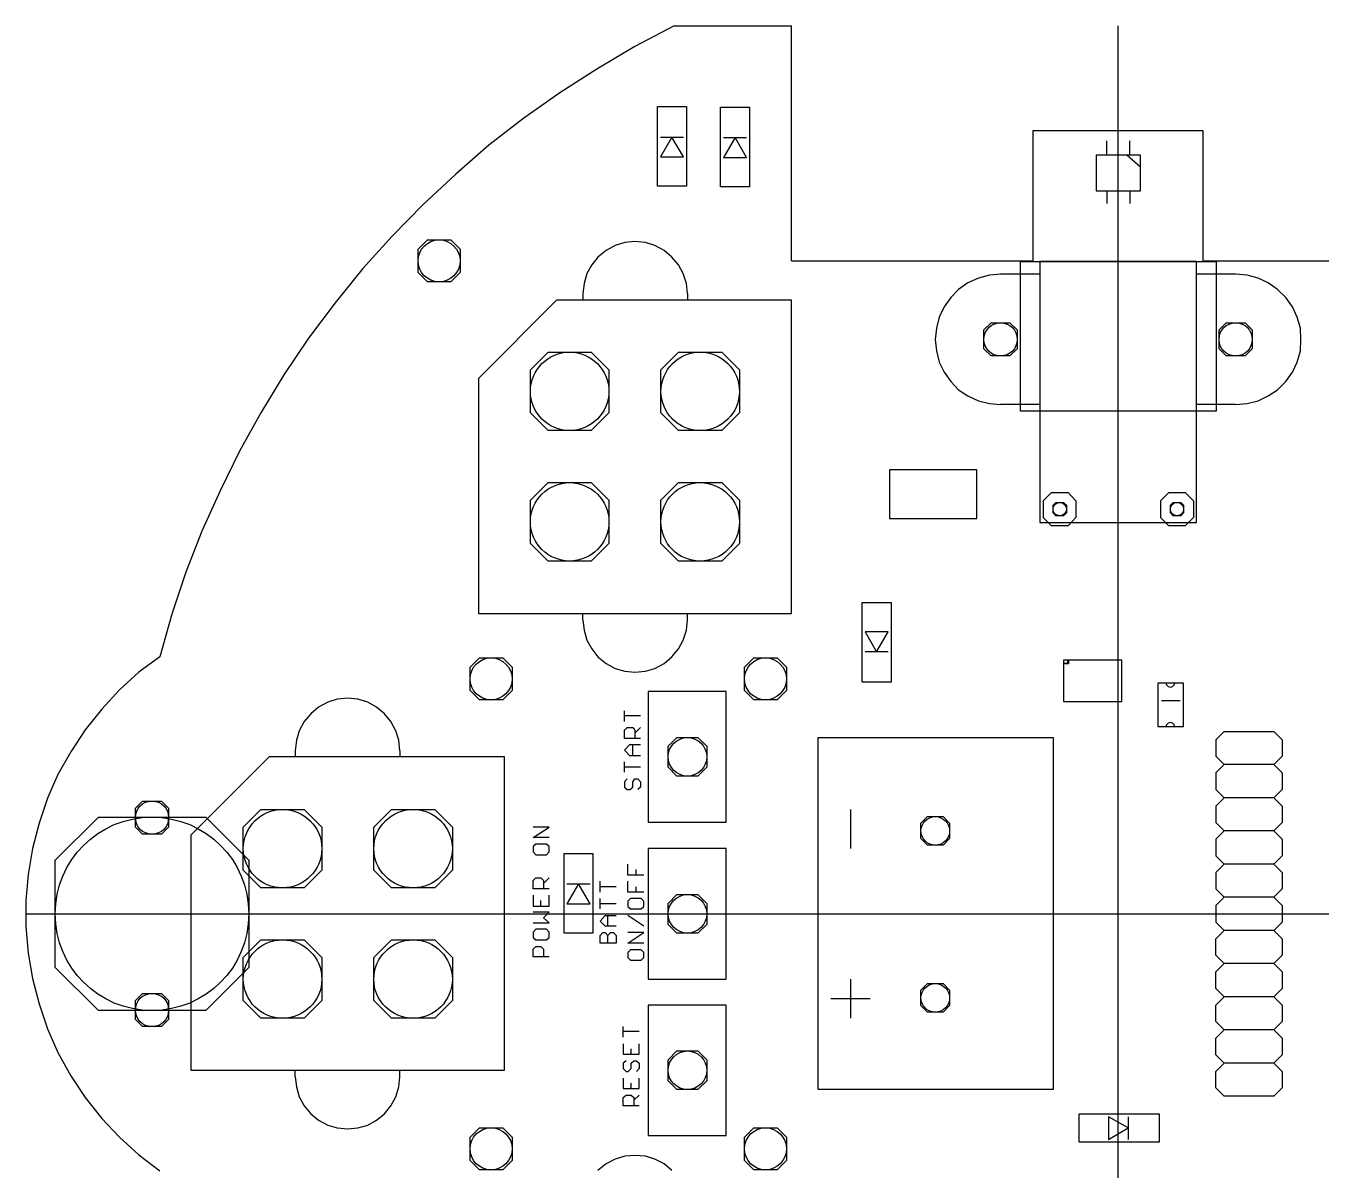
# Model space of a CAD drawing. Header units: millimetres. Extents: x -84 to 76, y -68 to 68.
# Drawn here: x -83.6 to 15.5, y -19.6 to 68 of the extents above; entities that cross this region are included whole.
import ezdxf

# ---------------------------------------------------------------- set-up
doc = ezdxf.new("R2010")
doc.units = ezdxf.units.MM

msp = doc.modelspace()

# ---------------------------------------------------------------- linework, layer by layer
for p, q in [((-33.99, 68.022), (-36.997, 66.454)), ((-33.99, 68.022), (-25.011, 68.022)), ((-25.011, 50.021), (-25.011, 68.022)), ((0, -67.98), (0, 68.022)), ((-36.997, 66.454), (-39.919, 64.718)), ((-39.919, 64.718), (-42.757, 62.897)), ((-42.757, 62.897), (-45.51, 60.949)), ((-35.261, 61.838), (-33.057, 61.838)), ((-35.261, 55.739), (-35.261, 61.838)), ((-33.057, 61.838), (-33.057, 55.739)), ((-30.432, 61.795), (-28.229, 61.795)), ((-30.432, 55.697), (-30.432, 61.795)), ((-28.229, 61.795), (-28.229, 55.697)), ((-45.51, 60.949), (-48.178, 58.874)), ((-35.048, 59.508), (-34.159, 59.508)), ((-34.159, 59.508), (-35.048, 57.983)), ((-34.159, 59.508), (-33.27, 59.508)), ((-33.27, 57.983), (-34.159, 59.508)), ((-6.501, 60.017), (6.501, 60.017)), ((-6.501, 50.021), (-6.501, 60.017)), ((6.501, 60.017), (6.501, 50.021)), ((-48.178, 58.874), (-50.721, 56.671)), ((-30.22, 59.467), (-29.331, 59.467)), ((-29.331, 59.467), (-30.22, 57.942)), ((-29.331, 59.467), (-28.441, 59.467)), ((-28.441, 57.942), (-29.331, 59.467)), ((-0.868, 58.111), (-0.868, 59.212)), ((0.911, 58.111), (0.911, 59.212)), ((-35.048, 57.983), (-33.27, 57.983)), ((-30.22, 57.942), (-28.441, 57.942)), ((-1.673, 58.111), (-1.673, 55.399)), ((-0.868, 58.111), (-1.673, 58.111)), ((0.7, 58.111), (-0.868, 58.111)), ((0.7, 58.111), (1.716, 57.221)), ((0.911, 58.111), (0.7, 58.111)), ((1.716, 58.111), (0.911, 58.111)), ((1.716, 57.221), (1.716, 58.111)), ((-50.721, 56.671), (-53.219, 54.34)), ((1.716, 55.399), (1.716, 57.221)), ((-33.057, 55.739), (-35.261, 55.739)), ((-28.229, 55.697), (-30.432, 55.697)), ((-1.673, 55.399), (-0.868, 55.399)), ((-0.868, 55.399), (-0.868, 54.426)), ((-0.868, 55.399), (0.911, 55.399)), ((0.911, 55.399), (0.911, 54.426)), ((0.911, 55.399), (1.716, 55.399)), ((-53.219, 54.34), (-55.59, 51.926)), ((-55.59, 51.926), (-57.836, 49.428)), ((-53.601, 50.91), (-52.88, 51.63)), ((-52.88, 51.63), (-51.99, 51.63)), ((-51.99, 51.63), (-51.101, 51.63)), ((-51.101, 51.63), (-50.381, 50.91)), ((-53.601, 50.021), (-53.601, 50.91)), ((-50.381, 50.91), (-50.381, 50.021)), ((-39.2, 50.826), (-39.835, 50.317)), ((-38.521, 51.207), (-39.2, 50.826)), ((-37.759, 51.419), (-38.521, 51.207)), ((-36.997, 51.503), (-37.759, 51.419)), ((-36.193, 51.419), (-36.997, 51.503)), ((-35.472, 51.207), (-36.193, 51.419)), ((-34.752, 50.826), (-35.472, 51.207)), ((-34.159, 50.317), (-34.752, 50.826)), ((-53.601, 49.132), (-53.601, 50.021)), ((-50.381, 50.021), (-50.381, 49.132)), ((-40.3, 49.724), (-40.682, 49.046)), ((-39.835, 50.317), (-40.3, 49.724)), ((-33.65, 49.724), (-34.159, 50.317)), ((-33.313, 49.046), (-33.65, 49.724)), ((-25.011, 50.021), (-6.501, 50.021)), ((-7.475, 49.978), (7.518, 49.978)), ((-7.475, 38.5), (-7.475, 49.978)), ((-5.993, 49.978), (-5.993, 49.005)), ((5.994, 49.978), (-5.993, 49.978)), ((5.994, 49.005), (5.994, 49.978)), ((6.501, 50.021), (25.011, 50.021)), ((7.518, 49.978), (7.518, 38.5)), ((-57.836, 49.428), (-59.954, 46.801)), ((-52.88, 48.412), (-53.601, 49.132)), ((-50.381, 49.132), (-51.101, 48.412)), ((-40.682, 49.046), (-40.894, 48.285)), ((-33.057, 48.285), (-33.313, 49.046)), ((-10.694, 48.708), (-11.499, 48.326)), ((-9.848, 48.919), (-10.694, 48.708)), ((-9, 49.005), (-9.848, 48.919)), ((-5.993, 49.005), (-9, 49.005)), ((-5.993, 49.005), (-5.993, 39.009)), ((9.001, 49.005), (5.994, 49.005)), ((5.994, 39.009), (5.994, 49.005)), ((9.89, 48.919), (9.001, 49.005)), ((10.737, 48.708), (9.89, 48.919)), ((11.499, 48.326), (10.737, 48.708)), ((-51.99, 48.412), (-52.88, 48.412)), ((-51.101, 48.412), (-51.99, 48.412)), ((-40.894, 48.285), (-40.978, 47.523)), ((-32.973, 47.523), (-33.057, 48.285)), ((-12.219, 47.819), (-12.812, 47.226)), ((-11.499, 48.326), (-12.219, 47.819)), ((12.219, 47.819), (11.499, 48.326)), ((12.855, 47.226), (12.219, 47.819)), ((-59.954, 46.801), (-61.986, 44.091)), ((-43.012, 47.014), (-48.983, 41)), ((-40.978, 47.014), (-43.012, 47.014)), ((-40.978, 47.523), (-40.978, 47.014)), ((-32.973, 47.014), (-40.978, 47.014)), ((-32.973, 47.523), (-32.973, 47.014)), ((-25.011, 47.014), (-32.973, 47.014)), ((-25.011, 22.999), (-25.011, 47.014)), ((-12.812, 47.226), (-13.321, 46.505)), ((13.363, 46.505), (12.855, 47.226)), ((-13.701, 45.701), (-13.914, 44.853)), ((-13.321, 46.505), (-13.701, 45.701)), ((13.703, 45.701), (13.363, 46.505)), ((13.956, 44.853), (13.703, 45.701)), ((-13.914, 44.853), (-13.998, 44.007)), ((-10.271, 44.726), (-9.721, 45.277)), ((-10.271, 44.007), (-10.271, 44.726)), ((-9.721, 45.277), (-9, 45.277)), ((-9, 45.277), (-8.28, 45.277)), ((-8.28, 45.277), (-7.73, 44.726)), ((-7.73, 44.726), (-7.73, 44.007)), ((7.73, 44.726), (8.28, 45.277)), ((7.73, 44.007), (7.73, 44.726)), ((8.28, 45.277), (9.001, 45.277)), ((9.001, 45.277), (9.721, 45.277)), ((9.721, 45.277), (10.271, 44.726)), ((10.271, 44.726), (10.271, 44.007)), ((13.999, 44.007), (13.956, 44.853)), ((-61.986, 44.091), (-63.892, 41.296)), ((-13.998, 44.007), (-13.914, 43.117)), ((-10.271, 43.287), (-10.271, 44.007)), ((-7.73, 44.007), (-7.73, 43.287)), ((7.73, 43.287), (7.73, 44.007)), ((10.271, 44.007), (10.271, 43.287)), ((13.956, 43.117), (13.999, 44.007)), ((-45.002, 41.677), (-43.646, 43.032)), ((-43.646, 43.032), (-41.994, 43.032)), ((-41.994, 43.032), (-40.343, 43.032)), ((-40.343, 43.032), (-38.987, 41.677)), ((-35.006, 41.677), (-33.65, 43.032)), ((-33.65, 43.032), (-31.999, 43.032)), ((-31.999, 43.032), (-30.347, 43.032)), ((-30.347, 43.032), (-28.992, 41.677)), ((-13.914, 43.117), (-13.701, 42.27)), ((-9.721, 42.736), (-10.271, 43.287)), ((-9, 42.736), (-9.721, 42.736)), ((-8.28, 42.736), (-9, 42.736)), ((-7.73, 43.287), (-8.28, 42.736)), ((8.28, 42.736), (7.73, 43.287)), ((9.001, 42.736), (8.28, 42.736)), ((9.721, 42.736), (9.001, 42.736)), ((10.271, 43.287), (9.721, 42.736)), ((13.703, 42.27), (13.956, 43.117)), ((-45.002, 40.025), (-45.002, 41.677)), ((-38.987, 41.677), (-38.987, 40.025)), ((-35.006, 40.025), (-35.006, 41.677)), ((-28.992, 41.677), (-28.992, 40.025)), ((-13.701, 42.27), (-13.321, 41.507)), ((13.363, 41.507), (13.703, 42.27)), ((-63.892, 41.296), (-65.629, 38.373)), ((-48.983, 41), (-48.983, 22.999)), ((-13.321, 41.507), (-12.812, 40.787)), ((-12.812, 40.787), (-12.219, 40.152)), ((12.219, 40.152), (12.855, 40.787)), ((12.855, 40.787), (13.363, 41.507)), ((-45.002, 38.373), (-45.002, 40.025)), ((-38.987, 40.025), (-38.987, 38.373)), ((-35.006, 38.373), (-35.006, 40.025)), ((-28.992, 40.025), (-28.992, 38.373)), ((-12.219, 40.152), (-11.499, 39.686)), ((-11.499, 39.686), (-10.694, 39.305)), ((10.737, 39.305), (11.499, 39.686)), ((11.499, 39.686), (12.219, 40.152)), ((-10.694, 39.305), (-9.848, 39.093)), ((-9.848, 39.093), (-9, 39.009)), ((-5.993, 39.009), (-9, 39.009)), ((-5.993, 39.009), (-5.993, 29.986)), ((9.001, 39.009), (5.994, 39.009)), ((5.994, 29.986), (5.994, 39.009)), ((9.001, 39.009), (9.89, 39.093)), ((9.89, 39.093), (10.737, 39.305)), ((-65.629, 38.373), (-67.281, 35.45)), ((-43.646, 37.018), (-45.002, 38.373)), ((-38.987, 38.373), (-40.343, 37.018)), ((-33.65, 37.018), (-35.006, 38.373)), ((-28.992, 38.373), (-30.347, 37.018)), ((7.518, 38.5), (-7.475, 38.5)), ((-41.994, 37.018), (-43.646, 37.018)), ((-40.343, 37.018), (-41.994, 37.018)), ((-31.999, 37.018), (-33.65, 37.018)), ((-30.347, 37.018), (-31.999, 37.018)), ((-67.281, 35.45), (-68.763, 32.402)), ((-17.514, 34.011), (-17.514, 30.284)), ((-10.821, 34.011), (-17.514, 34.011)), ((-10.821, 30.284), (-10.821, 34.011)), ((-45.002, 31.681), (-43.646, 33.036)), ((-43.646, 33.036), (-41.994, 33.036)), ((-41.994, 33.036), (-40.343, 33.036)), ((-40.343, 33.036), (-38.987, 31.681)), ((-35.006, 31.681), (-33.65, 33.036)), ((-33.65, 33.036), (-31.999, 33.036)), ((-31.999, 33.036), (-30.347, 33.036)), ((-30.347, 33.036), (-28.992, 31.681)), ((-68.763, 32.402), (-70.161, 29.309)), ((-5.103, 32.274), (-5.739, 31.639)), ((-5.103, 32.274), (-3.834, 32.274)), ((-3.834, 32.274), (-3.239, 31.639)), ((3.876, 32.274), (3.241, 31.639)), ((3.876, 32.274), (5.146, 32.274)), ((5.146, 32.274), (5.782, 31.639)), ((-45.002, 30.029), (-45.002, 31.681)), ((-38.987, 31.681), (-38.987, 30.029)), ((-35.006, 30.029), (-35.006, 31.681)), ((-28.992, 31.681), (-28.992, 30.029)), ((-5.739, 31.639), (-5.739, 30.368)), ((-4.977, 31.3), (-4.764, 31.511)), ((-4.977, 31.004), (-4.977, 31.3)), ((-4.977, 30.707), (-4.977, 31.004)), ((-4.764, 31.511), (-4.468, 31.511)), ((-4.468, 31.511), (-4.171, 31.511)), ((-4.171, 31.511), (-3.96, 31.3)), ((-3.96, 31.3), (-3.96, 31.004)), ((-3.96, 31.004), (-3.96, 30.707)), ((-3.239, 31.639), (-3.239, 30.368)), ((3.241, 31.639), (3.241, 30.368)), ((4.003, 31.3), (4.214, 31.511)), ((4.003, 31.004), (4.003, 31.3)), ((4.003, 30.707), (4.003, 31.004)), ((4.214, 31.511), (4.511, 31.511)), ((4.511, 31.511), (4.807, 31.511)), ((4.807, 31.511), (5.019, 31.3)), ((5.019, 31.3), (5.019, 31.004)), ((5.019, 31.004), (5.019, 30.707)), ((5.782, 31.639), (5.782, 30.368)), ((-45.002, 28.377), (-45.002, 30.029)), ((-38.987, 30.029), (-38.987, 28.377)), ((-35.006, 28.377), (-35.006, 30.029)), ((-28.992, 30.029), (-28.992, 28.377)), ((-17.514, 30.284), (-10.821, 30.284)), ((-5.993, 29.986), (5.994, 29.986)), ((-5.739, 30.368), (-5.103, 29.733)), ((-4.764, 30.495), (-4.977, 30.707)), ((-4.468, 30.495), (-4.764, 30.495)), ((-4.171, 30.495), (-4.468, 30.495)), ((-3.96, 30.707), (-4.171, 30.495)), ((-3.239, 30.368), (-3.834, 29.733)), ((3.241, 30.368), (3.876, 29.733)), ((4.214, 30.495), (4.003, 30.707)), ((4.511, 30.495), (4.214, 30.495)), ((4.807, 30.495), (4.511, 30.495)), ((5.019, 30.707), (4.807, 30.495)), ((5.782, 30.368), (5.146, 29.733)), ((-70.161, 29.309), (-71.389, 26.175)), ((-3.834, 29.733), (-5.103, 29.733)), ((5.146, 29.733), (3.876, 29.733)), ((-43.646, 27.022), (-45.002, 28.377)), ((-38.987, 28.377), (-40.343, 27.022)), ((-33.65, 27.022), (-35.006, 28.377)), ((-28.992, 28.377), (-30.347, 27.022)), ((-41.994, 27.022), (-43.646, 27.022)), ((-40.343, 27.022), (-41.994, 27.022)), ((-31.999, 27.022), (-33.65, 27.022)), ((-30.347, 27.022), (-31.999, 27.022)), ((-71.389, 26.175), (-72.448, 22.956)), ((-19.589, 23.845), (-17.387, 23.845)), ((-19.589, 17.746), (-19.589, 23.845)), ((-17.387, 23.845), (-17.387, 17.746)), ((-72.448, 22.956), (-73.38, 19.695)), ((-48.983, 22.999), (-40.978, 22.999)), ((-40.978, 22.49), (-40.978, 22.999)), ((-40.978, 22.999), (-32.973, 22.999)), ((-32.973, 22.49), (-32.973, 22.999)), ((-32.973, 22.999), (-25.011, 22.999)), ((-40.978, 22.49), (-40.894, 21.728)), ((-33.057, 21.728), (-32.973, 22.49)), ((-40.894, 21.728), (-40.682, 20.965)), ((-40.682, 20.965), (-40.3, 20.288)), ((-33.65, 20.288), (-33.313, 20.965)), ((-33.313, 20.965), (-33.057, 21.728)), ((-19.378, 21.601), (-18.488, 20.076)), ((-17.599, 21.601), (-19.378, 21.601)), ((-18.488, 20.076), (-17.599, 21.601)), ((-40.3, 20.288), (-39.835, 19.695)), ((-34.159, 19.695), (-33.65, 20.288)), ((-18.488, 20.076), (-19.378, 20.076)), ((-17.599, 20.076), (-18.488, 20.076)), ((-73.38, 19.695), (-74.989, 18.508)), ((-49.619, 18.89), (-48.899, 19.61)), ((-49.619, 18.001), (-49.619, 18.89)), ((-48.899, 19.61), (-48.009, 19.61)), ((-48.009, 19.61), (-47.119, 19.61)), ((-47.119, 19.61), (-46.4, 18.89)), ((-46.4, 18.89), (-46.4, 18.001)), ((-39.835, 19.695), (-39.2, 19.187)), ((-39.2, 19.187), (-38.521, 18.805)), ((-35.472, 18.805), (-34.752, 19.187)), ((-34.752, 19.187), (-34.159, 19.695)), ((-28.611, 18.89), (-27.89, 19.61)), ((-28.611, 18.001), (-28.611, 18.89)), ((-27.89, 19.61), (-27.001, 19.61)), ((-27.001, 19.61), (-26.111, 19.61)), ((-26.111, 19.61), (-25.392, 18.89)), ((-25.392, 18.89), (-25.392, 18.001)), ((-3.875, 19.44), (-4.171, 19.44)), ((-4.171, 19.44), (-4.171, 19.187)), ((-3.875, 19.187), (-4.171, 19.187)), ((-4.171, 19.187), (-4.171, 16.264)), ((-3.791, 19.144), (-4.087, 19.144)), ((-3.875, 19.44), (-3.875, 19.187)), ((-3.791, 19.44), (-3.875, 19.44)), ((-3.791, 19.44), (-3.791, 19.144)), ((0.275, 19.44), (-3.791, 19.44)), ((0.275, 16.264), (0.275, 19.44)), ((-74.989, 18.508), (-76.471, 17.153)), ((-49.619, 17.112), (-49.619, 18.001)), ((-46.4, 18.001), (-46.4, 17.112)), ((-38.521, 18.805), (-37.759, 18.594)), ((-37.759, 18.594), (-36.997, 18.508)), ((-36.997, 18.508), (-36.193, 18.594)), ((-36.193, 18.594), (-35.472, 18.805)), ((-28.611, 17.112), (-28.611, 18.001)), ((-25.392, 18.001), (-25.392, 17.112)), ((-76.471, 17.153), (-77.827, 15.671)), ((-48.899, 16.391), (-49.619, 17.112)), ((-46.4, 17.112), (-47.119, 16.391)), ((-35.98, 17.026), (-35.98, 7.03)), ((-30.008, 17.026), (-35.98, 17.026)), ((-30.008, 7.03), (-30.008, 17.026)), ((-27.89, 16.391), (-28.611, 17.112)), ((-25.392, 17.112), (-26.111, 16.391)), ((-17.387, 17.746), (-19.589, 17.746)), ((3.071, 14.316), (3.071, 17.704)), ((3.071, 17.704), (3.664, 17.704)), ((3.664, 17.704), (3.707, 17.535)), ((3.664, 17.704), (4.341, 17.704)), ((3.707, 17.535), (3.834, 17.408)), ((3.834, 17.408), (4.003, 17.365)), ((4.003, 17.365), (4.173, 17.408)), ((4.173, 17.408), (4.3, 17.535)), ((4.3, 17.535), (4.341, 17.704)), ((4.341, 17.704), (4.977, 17.704)), ((4.977, 17.704), (4.977, 14.316)), ((-60.504, 16.221), (-61.224, 15.84)), ((-59.784, 16.433), (-60.504, 16.221)), ((-58.979, 16.519), (-59.784, 16.433)), ((-58.217, 16.433), (-58.979, 16.519)), ((-57.454, 16.221), (-58.217, 16.433)), ((-56.777, 15.84), (-57.454, 16.221)), ((-48.009, 16.391), (-48.899, 16.391)), ((-47.119, 16.391), (-48.009, 16.391)), ((-27.001, 16.391), (-27.89, 16.391)), ((-26.111, 16.391), (-27.001, 16.391)), ((-4.171, 16.264), (0.275, 16.264)), ((4.766, 16.306), (3.325, 16.306)), ((-77.827, 15.671), (-79.098, 14.103)), ((-61.817, 15.332), (-62.325, 14.739)), ((-61.224, 15.84), (-61.817, 15.332)), ((-56.183, 15.332), (-56.777, 15.84)), ((-55.676, 14.739), (-56.183, 15.332)), ((-37.802, 14.739), (-37.802, 15.544)), ((-36.573, 15.162), (-37.802, 15.162)), ((-79.098, 14.103), (-80.2, 12.41)), ((-62.706, 14.019), (-62.918, 13.299)), ((-62.325, 14.739), (-62.706, 14.019)), ((-55.294, 14.019), (-55.676, 14.739)), ((-55.083, 13.299), (-55.294, 14.019)), ((-37.802, 14.062), (-37.589, 14.273)), ((-37.802, 13.426), (-37.802, 14.062)), ((-37.589, 14.273), (-37.166, 14.273)), ((-37.166, 14.273), (-36.997, 14.062)), ((-36.997, 13.849), (-36.573, 14.273)), ((-36.997, 14.062), (-36.997, 13.426)), ((3.664, 14.316), (3.071, 14.316)), ((3.707, 14.485), (3.664, 14.316)), ((4.341, 14.316), (3.664, 14.316)), ((3.834, 14.612), (3.707, 14.485)), ((4.003, 14.655), (3.834, 14.612)), ((4.173, 14.612), (4.003, 14.655)), ((4.3, 14.485), (4.173, 14.612)), ((4.341, 14.316), (4.3, 14.485)), ((4.977, 14.316), (4.341, 14.316)), ((8.112, 13.976), (7.476, 13.342)), ((8.112, 13.976), (11.923, 13.976)), ((11.923, 13.976), (12.558, 13.342)), ((-62.918, 13.299), (-63.002, 12.494)), ((-54.997, 12.494), (-55.083, 13.299)), ((-36.573, 13.426), (-37.802, 13.426)), ((-37.802, 12.537), (-37.378, 12.96)), ((-37.378, 12.96), (-36.573, 12.96)), ((-37.166, 12.114), (-37.166, 12.96)), ((-34.456, 12.833), (-33.779, 13.51)), ((-33.779, 13.51), (-32.973, 13.51)), ((-32.973, 13.51), (-32.168, 13.51)), ((-32.168, 13.51), (-31.491, 12.833)), ((-22.977, 13.51), (-4.977, 13.51)), ((-22.977, -13.469), (-22.977, 13.51)), ((-4.977, 13.51), (-4.977, -13.469)), ((7.476, 13.342), (7.476, 12.071)), ((12.558, 13.342), (12.558, 12.071)), ((-80.2, 12.41), (-81.173, 10.673)), ((-64.993, 12.028), (-71.007, 6.014)), ((-63.002, 12.028), (-64.993, 12.028)), ((-63.002, 12.494), (-63.002, 12.028)), ((-54.997, 12.028), (-63.002, 12.028)), ((-54.997, 12.494), (-54.997, 12.028)), ((-46.992, 12.028), (-54.997, 12.028)), ((-46.992, -11.987), (-46.992, 12.028)), ((-37.378, 12.114), (-37.802, 12.537)), ((-36.573, 12.114), (-37.378, 12.114)), ((-34.456, 12.028), (-34.456, 12.833)), ((-34.456, 11.224), (-34.456, 12.028)), ((-31.491, 12.833), (-31.491, 12.028)), ((-31.491, 12.028), (-31.491, 11.224)), ((7.476, 12.071), (8.112, 11.435)), ((12.558, 12.071), (11.923, 11.435)), ((-37.802, 10.842), (-37.802, 11.648)), ((-36.573, 11.224), (-37.802, 11.224)), ((-33.779, 10.546), (-34.456, 11.224)), ((-31.491, 11.224), (-32.168, 10.546)), ((8.112, 11.435), (7.476, 10.8)), ((11.923, 11.435), (8.112, 11.435)), ((11.923, 11.435), (12.558, 10.8)), ((-81.173, 10.673), (-81.978, 8.852)), ((-37.589, 10.334), (-37.802, 10.123)), ((-37.802, 10.123), (-37.802, 9.699)), ((-37.166, 10.123), (-36.997, 10.334)), ((-37.166, 9.699), (-37.166, 10.123)), ((-36.997, 10.334), (-36.786, 10.334)), ((-36.786, 10.334), (-36.573, 10.123)), ((-36.573, 10.123), (-36.573, 9.699)), ((-32.973, 10.546), (-33.779, 10.546)), ((-32.168, 10.546), (-32.973, 10.546)), ((7.476, 10.8), (7.476, 9.53)), ((12.558, 10.8), (12.558, 9.53)), ((-37.802, 9.699), (-37.589, 9.53)), ((-37.589, 9.53), (-37.378, 9.53)), ((-37.378, 9.53), (-37.166, 9.699)), ((-36.573, 9.699), (-36.786, 9.53)), ((7.476, 9.53), (8.112, 8.894)), ((12.558, 9.53), (11.923, 8.894)), ((-81.978, 8.852), (-82.614, 6.946)), ((-75.243, 8.089), (-74.693, 8.641)), ((-75.243, 7.369), (-75.243, 8.089)), ((-74.693, 8.641), (-73.973, 8.641)), ((-73.973, 8.641), (-73.253, 8.641)), ((-73.253, 8.641), (-72.702, 8.089)), ((-72.702, 8.089), (-72.702, 7.369)), ((-66.984, 6.65), (-65.629, 8.005)), ((-65.629, 8.005), (-63.977, 8.005)), ((-63.977, 8.005), (-62.325, 8.005)), ((-62.325, 8.005), (-60.97, 6.65)), ((-56.988, 6.65), (-55.633, 8.005)), ((-55.633, 8.005), (-53.981, 8.005)), ((-53.981, 8.005), (-52.33, 8.005)), ((-52.33, 8.005), (-50.974, 6.65)), ((-20.478, 8.005), (-20.478, 4.998)), ((8.112, 8.894), (7.476, 8.259)), ((7.476, 8.259), (7.476, 6.989)), ((11.923, 8.894), (8.112, 8.894)), ((11.923, 8.894), (12.558, 8.259)), ((12.558, 8.259), (12.558, 6.989)), ((-82.614, 6.946), (-83.121, 4.998)), ((-81.385, 4.109), (-78.082, 7.412)), ((-78.082, 7.412), (-73.973, 7.412)), ((-75.243, 6.65), (-75.243, 7.369)), ((-73.973, 7.412), (-69.864, 7.412)), ((-72.702, 7.369), (-72.702, 6.65)), ((-69.864, 7.412), (-66.561, 4.109)), ((-35.98, 7.03), (-30.008, 7.03)), ((-15.099, 6.946), (-14.591, 7.453)), ((-15.099, 6.353), (-15.099, 6.946)), ((-14.591, 7.453), (-13.998, 7.453)), ((-13.998, 7.453), (-13.405, 7.453)), ((-13.405, 7.453), (-12.897, 6.946)), ((-12.897, 6.946), (-12.897, 6.353)), ((7.476, 6.989), (8.112, 6.353)), ((12.558, 6.989), (11.923, 6.353)), ((-74.693, 6.098), (-75.243, 6.65)), ((-73.973, 6.098), (-74.693, 6.098)), ((-73.253, 6.098), (-73.973, 6.098)), ((-72.702, 6.65), (-73.253, 6.098)), ((-71.007, 6.014), (-71.007, -11.987)), ((-66.984, 4.998), (-66.984, 6.65)), ((-60.97, 6.65), (-60.97, 4.998)), ((-56.988, 4.998), (-56.988, 6.65)), ((-50.974, 6.65), (-50.974, 4.998)), ((-43.562, 6.65), (-44.791, 6.65)), ((-44.791, 5.844), (-43.562, 6.65)), ((-15.099, 5.76), (-15.099, 6.353)), ((-12.897, 6.353), (-12.897, 5.76)), ((8.112, 6.353), (7.476, 5.718)), ((11.923, 6.353), (8.112, 6.353)), ((11.923, 6.353), (12.558, 5.718)), ((-83.121, 4.998), (-83.46, 3.007)), ((-66.984, 3.346), (-66.984, 4.998)), ((-60.97, 4.998), (-60.97, 3.346)), ((-56.988, 3.346), (-56.988, 4.998)), ((-50.974, 4.998), (-50.974, 3.346)), ((-43.562, 5.844), (-44.791, 5.844)), ((-44.578, 5.336), (-44.791, 5.168)), ((-44.791, 5.168), (-44.791, 4.743)), ((-43.773, 5.336), (-44.578, 5.336)), ((-43.562, 5.168), (-43.773, 5.336)), ((-43.562, 4.743), (-43.562, 5.168)), ((-35.98, 4.998), (-35.98, -4.998)), ((-30.008, 4.998), (-35.98, 4.998)), ((-30.008, -4.998), (-30.008, 4.998)), ((-14.591, 5.252), (-15.099, 5.76)), ((-13.998, 5.252), (-14.591, 5.252)), ((-13.405, 5.252), (-13.998, 5.252)), ((-12.897, 5.76), (-13.405, 5.252)), ((7.476, 5.718), (7.476, 4.446)), ((12.558, 5.718), (12.558, 4.446)), ((-81.385, 0), (-81.385, 4.109)), ((-66.561, 4.109), (-66.561, 0)), ((-44.791, 4.743), (-44.578, 4.532)), ((-44.578, 4.532), (-43.773, 4.532)), ((-43.773, 4.532), (-43.562, 4.743)), ((-42.418, 4.616), (-40.216, 4.616)), ((-42.418, -1.482), (-42.418, 4.616)), ((-40.216, 4.616), (-40.216, -1.482)), ((7.476, 4.446), (8.112, 3.812)), ((12.558, 4.446), (11.923, 3.812)), ((-83.46, 3.007), (-83.63, 1.016)), ((-65.629, 1.991), (-66.984, 3.346)), ((-60.97, 3.346), (-62.325, 1.991)), ((-55.633, 1.991), (-56.988, 3.346)), ((-50.974, 3.346), (-52.33, 1.991)), ((-37.548, 2.964), (-37.548, 3.812)), ((-36.912, 2.964), (-36.912, 3.388)), ((8.112, 3.812), (7.476, 3.177)), ((7.476, 3.177), (7.476, 1.905)), ((11.923, 3.812), (8.112, 3.812)), ((11.923, 3.812), (12.558, 3.177)), ((12.558, 3.177), (12.558, 1.905)), ((-63.977, 1.991), (-65.629, 1.991)), ((-62.325, 1.991), (-63.977, 1.991)), ((-53.981, 1.991), (-55.633, 1.991)), ((-52.33, 1.991), (-53.981, 1.991)), ((-44.791, 2.541), (-44.578, 2.753)), ((-44.791, 1.905), (-44.791, 2.541)), ((-44.578, 2.753), (-44.198, 2.753)), ((-44.198, 2.753), (-43.985, 2.541)), ((-43.985, 2.329), (-43.562, 2.753)), ((-43.985, 2.541), (-43.985, 1.905)), ((-42.207, 2.287), (-41.318, 2.287)), ((-41.318, 2.287), (-42.207, 0.762)), ((-41.318, 2.287), (-40.428, 2.287)), ((-40.428, 0.762), (-41.318, 2.287)), ((-39.666, 1.652), (-39.666, 2.498)), ((-38.437, 2.075), (-39.666, 2.075)), ((-36.32, 2.964), (-37.548, 2.964)), ((-37.548, 1.652), (-37.548, 2.498)), ((-36.912, 1.652), (-36.912, 2.075)), ((-83.63, 1.016), (-83.63, -0.975)), ((-43.562, 1.905), (-44.791, 1.905)), ((-44.791, 1.439), (-44.791, 0.593)), ((-44.198, 0.593), (-44.198, 1.016)), ((-43.562, 0.593), (-43.562, 1.439)), ((-39.666, 0.381), (-39.666, 1.186)), ((-36.32, 1.652), (-37.548, 1.652)), ((-37.336, 1.186), (-37.548, 0.973)), ((-36.531, 1.186), (-37.336, 1.186)), ((-36.32, 0.973), (-36.531, 1.186)), ((-34.456, 0.804), (-33.779, 1.482)), ((-33.779, 1.482), (-32.973, 1.482)), ((-32.973, 1.482), (-32.168, 1.482)), ((-32.168, 1.482), (-31.491, 0.804)), ((7.476, 1.905), (8.112, 1.27)), ((8.112, 1.27), (7.476, 0.636)), ((11.923, 1.27), (8.112, 1.27)), ((12.558, 1.905), (11.923, 1.27)), ((11.923, 1.27), (12.558, 0.636)), ((-44.791, 0.593), (-43.562, 0.593)), ((-43.562, 0.127), (-44.791, 0.127)), ((-43.985, -0.296), (-43.562, 0.127)), ((-42.207, 0.762), (-40.428, 0.762)), ((-38.437, 0.762), (-39.666, 0.762)), ((-37.548, 0.973), (-37.548, 0.55)), ((-37.548, 0.55), (-37.336, 0.381)), ((-37.336, 0.381), (-36.531, 0.381)), ((-36.531, 0.381), (-36.32, 0.55)), ((-36.32, 0.55), (-36.32, 0.973)), ((-34.456, 0), (-34.456, 0.804)), ((-31.491, 0.804), (-31.491, 0)), ((7.476, 0.636), (7.476, -0.636)), ((12.558, 0.636), (12.558, -0.636)), ((-83.63, -0.975), (-83.46, -3.007)), ((-81.385, -4.109), (-81.385, 0)), ((-66.561, 0), (-66.561, -4.109)), ((-44.791, -0.678), (-43.562, -0.678)), ((-43.562, -0.678), (-43.985, -0.296)), ((-39.666, -0.552), (-39.284, -0.127)), ((-39.284, -0.932), (-39.666, -0.552)), ((-39.284, -0.127), (-38.437, -0.127)), ((-38.437, -0.932), (-39.284, -0.932)), ((-39.073, -0.932), (-39.073, -0.127)), ((-36.32, -0.932), (-37.548, -0.127)), ((-34.456, -0.805), (-34.456, 0)), ((-33.779, -1.482), (-34.456, -0.805)), ((-31.491, -0.805), (-32.168, -1.482)), ((-31.491, 0), (-31.491, -0.805)), ((7.476, -0.636), (8.112, -1.271)), ((12.558, -0.636), (11.923, -1.271)), ((-44.578, -1.186), (-44.791, -1.398)), ((-44.791, -1.398), (-44.791, -1.821)), ((-44.791, -1.821), (-44.578, -1.991)), ((-43.773, -1.186), (-44.578, -1.186)), ((-43.562, -1.398), (-43.773, -1.186)), ((-43.773, -1.991), (-43.562, -1.821)), ((-43.562, -1.821), (-43.562, -1.398)), ((-40.216, -1.482), (-42.418, -1.482)), ((-39.666, -1.652), (-39.453, -1.441)), ((-39.666, -2.245), (-39.666, -1.652)), ((-39.453, -1.441), (-39.284, -1.441)), ((-39.284, -1.441), (-39.073, -1.652)), ((-39.073, -1.652), (-38.861, -1.441)), ((-39.073, -2.245), (-39.073, -1.652)), ((-38.861, -1.441), (-38.648, -1.441)), ((-38.648, -1.441), (-38.437, -1.652)), ((-38.437, -1.652), (-38.437, -2.245)), ((-36.32, -1.441), (-37.548, -1.441)), ((-37.548, -2.245), (-36.32, -1.441)), ((-32.973, -1.482), (-33.779, -1.482)), ((-32.168, -1.482), (-32.973, -1.482)), ((8.112, -1.271), (7.476, -1.907)), ((7.476, -3.177), (7.476, -1.907)), ((11.923, -1.271), (8.112, -1.271)), ((11.923, -1.271), (12.558, -1.907)), ((12.558, -1.907), (12.558, -3.177)), ((-66.984, -3.346), (-65.629, -1.991)), ((-65.629, -1.991), (-63.977, -1.991)), ((-63.977, -1.991), (-62.325, -1.991)), ((-62.325, -1.991), (-60.97, -3.346)), ((-56.988, -3.346), (-55.633, -1.991)), ((-55.633, -1.991), (-53.981, -1.991)), ((-53.981, -1.991), (-52.33, -1.991)), ((-52.33, -1.991), (-50.974, -3.346)), ((-44.791, -2.711), (-44.578, -2.5)), ((-44.791, -3.303), (-44.791, -2.711)), ((-44.578, -1.991), (-43.773, -1.991)), ((-44.578, -2.5), (-44.198, -2.5)), ((-44.198, -2.5), (-43.985, -2.711)), ((-43.985, -2.711), (-43.985, -3.303)), ((-38.437, -2.245), (-39.666, -2.245)), ((-36.32, -2.245), (-37.548, -2.245)), ((-37.336, -2.753), (-37.548, -2.966)), ((-37.548, -2.966), (-37.548, -3.346)), ((-36.531, -2.753), (-37.336, -2.753)), ((-36.32, -2.966), (-36.531, -2.753)), ((-36.32, -3.346), (-36.32, -2.966)), ((-83.46, -3.007), (-83.121, -4.957)), ((-66.984, -4.998), (-66.984, -3.346)), ((-60.97, -3.346), (-60.97, -4.998)), ((-56.988, -4.998), (-56.988, -3.346)), ((-50.974, -3.346), (-50.974, -4.998)), ((-43.562, -3.303), (-44.791, -3.303)), ((-37.548, -3.346), (-37.336, -3.559)), ((-37.336, -3.559), (-36.531, -3.559)), ((-36.531, -3.559), (-36.32, -3.346)), ((8.112, -3.812), (7.476, -3.177)), ((8.112, -3.812), (7.476, -4.448)), ((11.923, -3.812), (8.112, -3.812)), ((12.558, -3.177), (11.923, -3.812)), ((11.923, -3.812), (12.558, -4.448)), ((-83.121, -4.957), (-82.614, -6.905)), ((-78.082, -7.412), (-81.385, -4.109)), ((-66.561, -4.109), (-69.864, -7.412)), ((7.476, -5.718), (7.476, -4.448)), ((12.558, -4.448), (12.558, -5.718)), ((-66.984, -6.65), (-66.984, -4.998)), ((-60.97, -4.998), (-60.97, -6.65)), ((-56.988, -6.65), (-56.988, -4.998)), ((-50.974, -4.998), (-50.974, -6.65)), ((-35.98, -4.998), (-30.008, -4.998)), ((-20.478, -4.998), (-20.478, -8.005)), ((-15.099, -5.846), (-14.591, -5.337)), ((-15.099, -6.439), (-15.099, -5.846)), ((-14.591, -5.337), (-13.998, -5.337)), ((-13.998, -5.337), (-13.405, -5.337)), ((-13.405, -5.337), (-12.897, -5.846)), ((-12.897, -5.846), (-12.897, -6.439)), ((8.112, -6.353), (7.476, -5.718)), ((12.558, -5.718), (11.923, -6.353)), ((-82.614, -6.905), (-81.978, -8.81)), ((-75.243, -6.65), (-74.693, -6.1)), ((-75.243, -7.371), (-75.243, -6.65)), ((-74.693, -6.1), (-73.973, -6.1)), ((-73.973, -6.1), (-73.253, -6.1)), ((-73.253, -6.1), (-72.702, -6.65)), ((-72.702, -6.65), (-72.702, -7.371)), ((-65.629, -8.005), (-66.984, -6.65)), ((-60.97, -6.65), (-62.325, -8.005)), ((-55.633, -8.005), (-56.988, -6.65)), ((-50.974, -6.65), (-52.33, -8.005)), ((-22.003, -6.48), (-18.996, -6.48)), ((-15.099, -7.032), (-15.099, -6.439)), ((-12.897, -6.439), (-12.897, -7.032)), ((8.112, -6.353), (7.476, -6.989)), ((11.923, -6.353), (8.112, -6.353)), ((11.923, -6.353), (12.558, -6.989)), ((-73.973, -7.412), (-78.082, -7.412)), ((-75.243, -8.09), (-75.243, -7.371)), ((-69.864, -7.412), (-73.973, -7.412)), ((-72.702, -7.371), (-72.702, -8.09)), ((-35.98, -6.989), (-35.98, -16.985)), ((-30.008, -6.989), (-35.98, -6.989)), ((-30.008, -16.985), (-30.008, -6.989)), ((-14.591, -7.539), (-15.099, -7.032)), ((-13.998, -7.539), (-14.591, -7.539)), ((-13.405, -7.539), (-13.998, -7.539)), ((-12.897, -7.032), (-13.405, -7.539)), ((7.476, -8.26), (7.476, -6.989)), ((12.558, -6.989), (12.558, -8.26)), ((-81.978, -8.81), (-81.173, -10.632)), ((-74.693, -8.641), (-75.243, -8.09)), ((-73.973, -8.641), (-74.693, -8.641)), ((-73.253, -8.641), (-73.973, -8.641)), ((-72.702, -8.09), (-73.253, -8.641)), ((-63.977, -8.005), (-65.629, -8.005)), ((-62.325, -8.005), (-63.977, -8.005)), ((-53.981, -8.005), (-55.633, -8.005)), ((-52.33, -8.005), (-53.981, -8.005)), ((-37.886, -9.446), (-37.886, -8.641)), ((8.112, -8.894), (7.476, -8.26)), ((8.112, -8.894), (7.476, -9.53)), ((11.923, -8.894), (8.112, -8.894)), ((12.558, -8.26), (11.923, -8.894)), ((11.923, -8.894), (12.558, -9.53)), ((-36.659, -9.023), (-37.886, -9.023)), ((7.476, -10.801), (7.476, -9.53)), ((12.558, -9.53), (12.558, -10.801)), ((-81.173, -10.632), (-80.2, -12.41)), ((-37.886, -9.953), (-37.886, -10.758)), ((-37.886, -10.758), (-36.659, -10.758)), ((-37.293, -10.758), (-37.293, -10.335)), ((-36.659, -10.758), (-36.659, -9.953)), ((-34.456, -11.182), (-33.779, -10.505)), ((-33.779, -10.505), (-32.973, -10.505)), ((-32.973, -10.505), (-32.168, -10.505)), ((-32.168, -10.505), (-31.491, -11.182)), ((8.112, -11.437), (7.476, -10.801)), ((12.558, -10.801), (11.923, -11.437)), ((-37.675, -11.267), (-37.886, -11.437)), ((-37.886, -11.437), (-37.886, -11.86)), ((-37.886, -11.86), (-37.675, -12.071)), ((-37.505, -12.071), (-37.293, -11.86)), ((-37.293, -11.437), (-37.082, -11.267)), ((-37.293, -11.86), (-37.293, -11.437)), ((-37.082, -11.267), (-36.87, -11.267)), ((-36.87, -11.267), (-36.659, -11.437)), ((-36.659, -11.86), (-36.87, -12.071)), ((-36.659, -11.437), (-36.659, -11.86)), ((-34.456, -11.987), (-34.456, -11.182)), ((-31.491, -11.182), (-31.491, -11.987)), ((8.112, -11.437), (7.476, -12.071)), ((11.923, -11.437), (8.112, -11.437)), ((11.923, -11.437), (12.558, -12.071)), ((-80.2, -12.41), (-79.098, -14.062)), ((-71.007, -11.987), (-63.002, -11.987)), ((-63.002, -12.496), (-63.002, -11.987)), ((-63.002, -11.987), (-54.997, -11.987)), ((-63.002, -12.496), (-62.918, -13.258)), ((-55.083, -13.258), (-54.997, -12.496)), ((-54.997, -12.496), (-54.997, -11.987)), ((-54.997, -11.987), (-46.992, -11.987)), ((-37.886, -12.58), (-37.886, -13.385)), ((-37.675, -12.071), (-37.505, -12.071)), ((-36.659, -13.385), (-36.659, -12.58)), ((-34.456, -12.792), (-34.456, -11.987)), ((-33.779, -13.469), (-34.456, -12.792)), ((-31.491, -12.792), (-32.168, -13.469)), ((-31.491, -11.987), (-31.491, -12.792)), ((7.476, -13.342), (7.476, -12.071)), ((12.558, -12.071), (12.558, -13.342)), ((-62.918, -13.258), (-62.706, -14.02)), ((-55.294, -14.02), (-55.083, -13.258)), ((-37.886, -13.385), (-36.659, -13.385)), ((-37.293, -13.385), (-37.293, -12.962)), ((-32.973, -13.469), (-33.779, -13.469)), ((-32.168, -13.469), (-32.973, -13.469)), ((-4.977, -13.469), (-22.977, -13.469)), ((8.112, -13.978), (7.476, -13.342)), ((12.558, -13.342), (11.923, -13.978)), ((-79.098, -14.062), (-77.827, -15.672)), ((-62.706, -14.02), (-62.325, -14.697)), ((-62.325, -14.697), (-61.817, -15.333)), ((-56.183, -15.333), (-55.676, -14.697)), ((-55.676, -14.697), (-55.294, -14.02)), ((-37.886, -14.062), (-37.675, -13.892)), ((-37.886, -14.697), (-37.886, -14.062)), ((-36.659, -14.697), (-37.886, -14.697)), ((-37.675, -13.892), (-37.293, -13.892)), ((-37.293, -13.892), (-37.082, -14.062)), ((-37.082, -14.274), (-36.659, -13.892)), ((-37.082, -14.062), (-37.082, -14.697)), ((11.923, -13.978), (8.112, -13.978)), ((-77.827, -15.672), (-76.471, -17.112)), ((-61.817, -15.333), (-61.224, -15.799)), ((-61.224, -15.799), (-60.504, -16.18)), ((-57.454, -16.18), (-56.777, -15.799)), ((-56.777, -15.799), (-56.183, -15.333)), ((-2.986, -17.494), (-2.986, -15.333)), ((-2.986, -15.333), (3.155, -15.333)), ((0.784, -16.392), (-0.741, -15.545)), ((-0.741, -15.545), (-0.741, -17.281)), ((0.784, -15.545), (0.784, -16.392)), ((3.155, -15.333), (3.155, -17.494)), ((-60.504, -16.18), (-59.784, -16.392)), ((-59.784, -16.392), (-58.979, -16.476)), ((-58.979, -16.476), (-58.217, -16.392)), ((-58.217, -16.392), (-57.454, -16.18)), ((-49.619, -17.112), (-48.899, -16.392)), ((-48.899, -16.392), (-48.009, -16.392)), ((-48.009, -16.392), (-47.119, -16.392)), ((-47.119, -16.392), (-46.4, -17.112)), ((-28.611, -17.112), (-27.89, -16.392)), ((-27.89, -16.392), (-27.001, -16.392)), ((-27.001, -16.392), (-26.111, -16.392)), ((-26.111, -16.392), (-25.392, -17.112)), ((-0.741, -17.281), (0.784, -16.392)), ((0.784, -16.392), (0.784, -17.281)), ((-76.471, -17.112), (-74.989, -18.467)), ((-49.619, -18.001), (-49.619, -17.112)), ((-46.4, -17.112), (-46.4, -18.001)), ((-35.98, -16.985), (-30.008, -16.985)), ((-28.611, -18.001), (-28.611, -17.112)), ((-25.392, -17.112), (-25.392, -18.001)), ((3.155, -17.494), (-2.986, -17.494)), ((-74.989, -18.467), (-73.38, -19.695)), ((-49.619, -18.89), (-49.619, -18.001)), ((-46.4, -18.001), (-46.4, -18.89)), ((-38.521, -18.806), (-39.2, -19.145)), ((-37.759, -18.552), (-38.521, -18.806)), ((-36.997, -18.51), (-37.759, -18.552)), ((-36.193, -18.552), (-36.997, -18.51)), ((-35.472, -18.806), (-36.193, -18.552)), ((-34.752, -19.145), (-35.472, -18.806)), ((-28.611, -18.89), (-28.611, -18.001)), ((-25.392, -18.001), (-25.392, -18.89)), ((-48.899, -19.611), (-49.619, -18.89)), ((-48.009, -19.611), (-48.899, -19.611)), ((-47.119, -19.611), (-48.009, -19.611)), ((-46.4, -18.89), (-47.119, -19.611)), ((-39.2, -19.145), (-39.835, -19.653)), ((-34.159, -19.653), (-34.752, -19.145)), ((-27.89, -19.611), (-28.611, -18.89)), ((-27.001, -19.611), (-27.89, -19.611)), ((-26.111, -19.611), (-27.001, -19.611)), ((-25.392, -18.89), (-26.111, -19.611))]:
    msp.add_line(p, q)
msp.add_lwpolyline([(-83.63, 0), (76.048, 0), (75.964, 3.514)])
for points in [[(-53.601, 50.021), (-53.601, 50.91), (-52.88, 51.63), (-51.99, 51.63)], [(-51.99, 51.63), (-51.101, 51.63), (-50.381, 50.91), (-50.381, 50.021)], [(-51.99, 48.412), (-52.88, 48.412), (-53.601, 49.132), (-53.601, 50.021)], [(-50.381, 50.021), (-50.381, 49.132), (-51.101, 48.412), (-51.99, 48.412)], [(-10.271, 44.007), (-10.271, 44.726), (-9.721, 45.277), (-9, 45.277)], [(-9, 45.277), (-8.28, 45.277), (-7.73, 44.726), (-7.73, 44.007)], [(7.73, 44.007), (7.73, 44.726), (8.28, 45.277), (9.001, 45.277)], [(9.001, 45.277), (9.721, 45.277), (10.271, 44.726), (10.271, 44.007)], [(-9, 42.736), (-9.721, 42.736), (-10.271, 43.287), (-10.271, 44.007)], [(-7.73, 44.007), (-7.73, 43.287), (-8.28, 42.736), (-9, 42.736)], [(9.001, 42.736), (8.28, 42.736), (7.73, 43.287), (7.73, 44.007)], [(10.271, 44.007), (10.271, 43.287), (9.721, 42.736), (9.001, 42.736)], [(-45.002, 40.025), (-45.002, 41.677), (-43.646, 43.032), (-41.994, 43.032)], [(-41.994, 43.032), (-40.343, 43.032), (-38.987, 41.677), (-38.987, 40.025)], [(-35.006, 40.025), (-35.006, 41.677), (-33.65, 43.032), (-31.999, 43.032)], [(-31.999, 43.032), (-30.347, 43.032), (-28.992, 41.677), (-28.992, 40.025)], [(-41.994, 37.018), (-43.646, 37.018), (-45.002, 38.373), (-45.002, 40.025)], [(-38.987, 40.025), (-38.987, 38.373), (-40.343, 37.018), (-41.994, 37.018)], [(-31.999, 37.018), (-33.65, 37.018), (-35.006, 38.373), (-35.006, 40.025)], [(-28.992, 40.025), (-28.992, 38.373), (-30.347, 37.018), (-31.999, 37.018)], [(-45.002, 30.029), (-45.002, 31.681), (-43.646, 33.036), (-41.994, 33.036)], [(-41.994, 33.036), (-40.343, 33.036), (-38.987, 31.681), (-38.987, 30.029)], [(-35.006, 30.029), (-35.006, 31.681), (-33.65, 33.036), (-31.999, 33.036)], [(-31.999, 33.036), (-30.347, 33.036), (-28.992, 31.681), (-28.992, 30.029)], [(-4.977, 31.004), (-4.977, 31.3), (-4.764, 31.511), (-4.468, 31.511)], [(-4.468, 30.495), (-4.764, 30.495), (-4.977, 30.707), (-4.977, 31.004)], [(-4.468, 31.511), (-4.171, 31.511), (-3.96, 31.3), (-3.96, 31.004)], [(-3.96, 31.004), (-3.96, 30.707), (-4.171, 30.495), (-4.468, 30.495)], [(4.003, 31.004), (4.003, 31.3), (4.214, 31.511), (4.511, 31.511)], [(4.511, 30.495), (4.214, 30.495), (4.003, 30.707), (4.003, 31.004)], [(4.511, 31.511), (4.807, 31.511), (5.019, 31.3), (5.019, 31.004)], [(5.019, 31.004), (5.019, 30.707), (4.807, 30.495), (4.511, 30.495)], [(-41.994, 27.022), (-43.646, 27.022), (-45.002, 28.377), (-45.002, 30.029)], [(-38.987, 30.029), (-38.987, 28.377), (-40.343, 27.022), (-41.994, 27.022)], [(-31.999, 27.022), (-33.65, 27.022), (-35.006, 28.377), (-35.006, 30.029)], [(-28.992, 30.029), (-28.992, 28.377), (-30.347, 27.022), (-31.999, 27.022)], [(-49.619, 18.001), (-49.619, 18.89), (-48.899, 19.61), (-48.009, 19.61)], [(-48.009, 19.61), (-47.119, 19.61), (-46.4, 18.89), (-46.4, 18.001)], [(-28.611, 18.001), (-28.611, 18.89), (-27.89, 19.61), (-27.001, 19.61)], [(-27.001, 19.61), (-26.111, 19.61), (-25.392, 18.89), (-25.392, 18.001)], [(-48.009, 16.391), (-48.899, 16.391), (-49.619, 17.112), (-49.619, 18.001)], [(-46.4, 18.001), (-46.4, 17.112), (-47.119, 16.391), (-48.009, 16.391)], [(-27.001, 16.391), (-27.89, 16.391), (-28.611, 17.112), (-28.611, 18.001)], [(-25.392, 18.001), (-25.392, 17.112), (-26.111, 16.391), (-27.001, 16.391)], [(-34.456, 12.028), (-34.456, 12.833), (-33.779, 13.51), (-32.973, 13.51)], [(-32.973, 13.51), (-32.168, 13.51), (-31.491, 12.833), (-31.491, 12.028)], [(-32.973, 10.546), (-33.779, 10.546), (-34.456, 11.224), (-34.456, 12.028)], [(-31.491, 12.028), (-31.491, 11.224), (-32.168, 10.546), (-32.973, 10.546)], [(-75.243, 7.369), (-75.243, 8.089), (-74.693, 8.641), (-73.973, 8.641)], [(-73.973, 8.641), (-73.253, 8.641), (-72.702, 8.089), (-72.702, 7.369)], [(-66.984, 4.998), (-66.984, 6.65), (-65.629, 8.005), (-63.977, 8.005)], [(-63.977, 8.005), (-62.325, 8.005), (-60.97, 6.65), (-60.97, 4.998)], [(-56.988, 4.998), (-56.988, 6.65), (-55.633, 8.005), (-53.981, 8.005)], [(-53.981, 8.005), (-52.33, 8.005), (-50.974, 6.65), (-50.974, 4.998)], [(-81.385, 0), (-81.385, 4.109), (-78.082, 7.412), (-73.973, 7.412)], [(-73.973, 6.098), (-74.693, 6.098), (-75.243, 6.65), (-75.243, 7.369)], [(-73.973, 7.412), (-69.864, 7.412), (-66.561, 4.109), (-66.561, 0)], [(-72.702, 7.369), (-72.702, 6.65), (-73.253, 6.098), (-73.973, 6.098)], [(-15.099, 6.353), (-15.099, 6.946), (-14.591, 7.453), (-13.998, 7.453)], [(-13.998, 7.453), (-13.405, 7.453), (-12.897, 6.946), (-12.897, 6.353)], [(-13.998, 5.252), (-14.591, 5.252), (-15.099, 5.76), (-15.099, 6.353)], [(-12.897, 6.353), (-12.897, 5.76), (-13.405, 5.252), (-13.998, 5.252)], [(-63.977, 1.991), (-65.629, 1.991), (-66.984, 3.346), (-66.984, 4.998)], [(-60.97, 4.998), (-60.97, 3.346), (-62.325, 1.991), (-63.977, 1.991)], [(-53.981, 1.991), (-55.633, 1.991), (-56.988, 3.346), (-56.988, 4.998)], [(-50.974, 4.998), (-50.974, 3.346), (-52.33, 1.991), (-53.981, 1.991)], [(-34.456, 0), (-34.456, 0.804), (-33.779, 1.482), (-32.973, 1.482)], [(-32.973, 1.482), (-32.168, 1.482), (-31.491, 0.804), (-31.491, 0)], [(-73.973, -7.412), (-78.082, -7.412), (-81.385, -4.109), (-81.385, 0)], [(-66.561, 0), (-66.561, -4.109), (-69.864, -7.412), (-73.973, -7.412)], [(-32.973, -1.482), (-33.779, -1.482), (-34.456, -0.805), (-34.456, 0)], [(-31.491, 0), (-31.491, -0.805), (-32.168, -1.482), (-32.973, -1.482)], [(-66.984, -4.998), (-66.984, -3.346), (-65.629, -1.991), (-63.977, -1.991)], [(-63.977, -1.991), (-62.325, -1.991), (-60.97, -3.346), (-60.97, -4.998)], [(-56.988, -4.998), (-56.988, -3.346), (-55.633, -1.991), (-53.981, -1.991)], [(-53.981, -1.991), (-52.33, -1.991), (-50.974, -3.346), (-50.974, -4.998)], [(-63.977, -8.005), (-65.629, -8.005), (-66.984, -6.65), (-66.984, -4.998)], [(-60.97, -4.998), (-60.97, -6.65), (-62.325, -8.005), (-63.977, -8.005)], [(-53.981, -8.005), (-55.633, -8.005), (-56.988, -6.65), (-56.988, -4.998)], [(-50.974, -4.998), (-50.974, -6.65), (-52.33, -8.005), (-53.981, -8.005)], [(-15.099, -6.439), (-15.099, -5.846), (-14.591, -5.337), (-13.998, -5.337)], [(-13.998, -5.337), (-13.405, -5.337), (-12.897, -5.846), (-12.897, -6.439)], [(-75.243, -7.371), (-75.243, -6.65), (-74.693, -6.1), (-73.973, -6.1)], [(-73.973, -6.1), (-73.253, -6.1), (-72.702, -6.65), (-72.702, -7.371)], [(-13.998, -7.539), (-14.591, -7.539), (-15.099, -7.032), (-15.099, -6.439)], [(-12.897, -6.439), (-12.897, -7.032), (-13.405, -7.539), (-13.998, -7.539)], [(-73.973, -8.641), (-74.693, -8.641), (-75.243, -8.09), (-75.243, -7.371)], [(-72.702, -7.371), (-72.702, -8.09), (-73.253, -8.641), (-73.973, -8.641)], [(-34.456, -11.987), (-34.456, -11.182), (-33.779, -10.505), (-32.973, -10.505)], [(-32.973, -10.505), (-32.168, -10.505), (-31.491, -11.182), (-31.491, -11.987)], [(-32.973, -13.469), (-33.779, -13.469), (-34.456, -12.792), (-34.456, -11.987)], [(-31.491, -11.987), (-31.491, -12.792), (-32.168, -13.469), (-32.973, -13.469)], [(-49.619, -18.001), (-49.619, -17.112), (-48.899, -16.392), (-48.009, -16.392)], [(-48.009, -16.392), (-47.119, -16.392), (-46.4, -17.112), (-46.4, -18.001)], [(-28.611, -18.001), (-28.611, -17.112), (-27.89, -16.392), (-27.001, -16.392)], [(-27.001, -16.392), (-26.111, -16.392), (-25.392, -17.112), (-25.392, -18.001)], [(-48.009, -19.611), (-48.899, -19.611), (-49.619, -18.89), (-49.619, -18.001)], [(-46.4, -18.001), (-46.4, -18.89), (-47.119, -19.611), (-48.009, -19.611)], [(-27.001, -19.611), (-27.89, -19.611), (-28.611, -18.89), (-28.611, -18.001)], [(-25.392, -18.001), (-25.392, -18.89), (-26.111, -19.611), (-27.001, -19.611)]]:
    msp.add_open_spline(points, degree=3)

doc.saveas('drawing.dxf')
